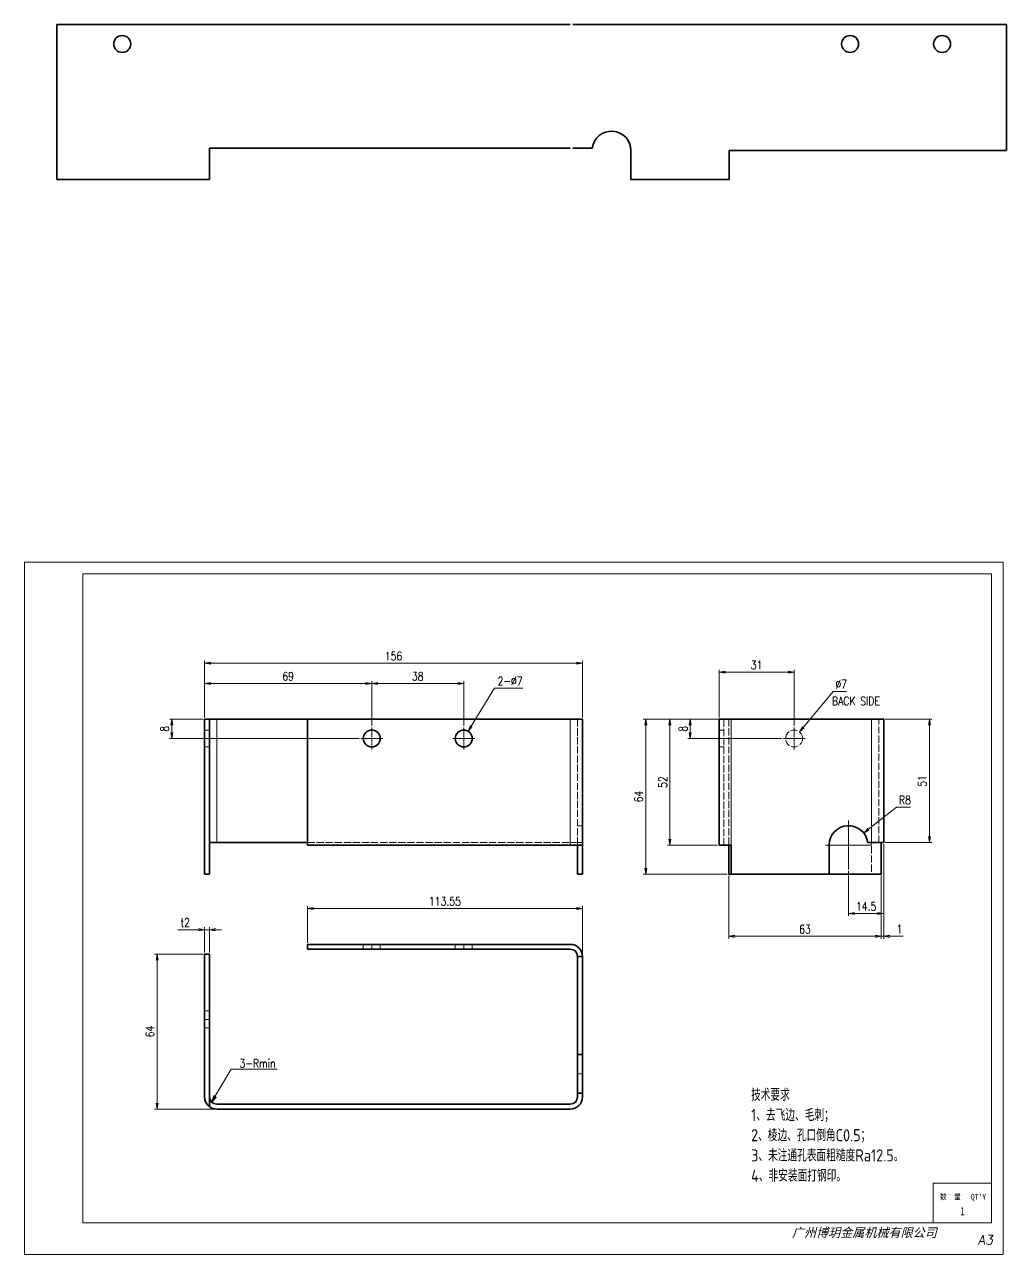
# Model space of a CAD drawing. Header units: millimetres. Extents: x 947 to 8432, y 980 to 2342.
# Drawn here: x 3770 to 4175, y 1550 to 2058 of the extents above; entities that cross this region are included whole.
import ezdxf
from ezdxf.enums import TextEntityAlignment as Align

# ---------------------------------------------------------------- set-up
doc = ezdxf.new("R2010")
doc.units = ezdxf.units.MM
doc.linetypes.add('AM_ISO02W050x2', pattern=[3.75, 3, -0.75])
doc.linetypes.add('AM_ISO08W050x2', pattern=[9, 6, -0.75, 1.5, -0.75])
for name, color, linetype, lineweight in [('CENTER', 2, 'AM_ISO08W050x2', 15), ('中心线', 2, 'AM_ISO08W050x2', 18), ('图框BY', 7, 'Continuous', 0), ('标注线', 3, 'Continuous', 18), ('粗实线', 7, 'Continuous', 35), ('虚线', 1, 'AM_ISO02W050x2', 18)]:
    doc.layers.add(name, color=color, linetype=linetype, lineweight=lineweight)
doc.styles.add('DIM', font='romans.shx', dxfattribs={"width": 0.8, "bigfont": 'bigfont.shx'})
doc.styles.add('STYLE1', font='')
doc.styles.add('国标', font='simfang.ttf', dxfattribs={"width": 0.8})
doc.styles.add('机械长仿宋', font='gbenor.shx', dxfattribs={"height": 1, "bigfont": 'gbcbig.shx'})
doc.styles.add('标题字', font='romand.shx', dxfattribs={"oblique": 10, "bigfont": 'bigfont.shx'})
doc.styles.get('STYLE1').set_extended_font_data('SimSun')
doc.dimstyles.new('XR 1-1', dxfattribs={"dimtxt": 3.5, "dimasz": 2.5, "dimexe": 1, "dimexo": 0.625, "dimgap": 1.2, "dimtad": 1, "dimtoh": 1, "dimdsep": 46, "dimtxsty": 'DIM', "dimblk": 'OPEN', "dimcen": 0, "dimclrd": 8, "dimclre": 8, "dimclrt": 2, "dimazin": 2, "dimtfac": 0.5, "dimtmove": 0, "dimatfit": 3, "dimldrblk": 'OPEN', "dimfxl": 1, "dimtolj": 2, "dimlwd": 18, "dimlwe": 18, "dimarcsym": 0})
doc.dimstyles.new('XR 1-1$0', dxfattribs={"dimtxt": 3.5, "dimasz": 2.5, "dimexe": 1, "dimexo": 0.625, "dimgap": 1.2, "dimtad": 1, "dimzin": 9, "dimdsep": 46, "dimtxsty": 'DIM', "dimblk": 'OPEN', "dimcen": 0, "dimclrd": 8, "dimclre": 8, "dimclrt": 2, "dimazin": 2, "dimtfac": 0.5, "dimtmove": 0, "dimatfit": 3, "dimldrblk": 'OPEN', "dimfxl": 1, "dimtolj": 2, "dimlwd": 18, "dimlwe": 18, "dimarcsym": 0})
doc.dimstyles.new('XR 1-1$3', dxfattribs={"dimtxt": 3.5, "dimasz": 2.5, "dimexe": 1, "dimexo": 0.625, "dimgap": 1.2, "dimtad": 1, "dimtoh": 1, "dimdsep": 46, "dimtxsty": 'DIM', "dimblk": 'OPEN', "dimcen": 0, "dimclrd": 8, "dimclre": 8, "dimclrt": 2, "dimazin": 2, "dimtfac": 0.5, "dimtofl": 0, "dimtmove": 0, "dimatfit": 3, "dimldrblk": 'OPEN', "dimfxl": 1, "dimtolj": 2, "dimlwd": 18, "dimlwe": 18, "dimarcsym": 0})
doc.dimstyles.new('XR 1-1$4', dxfattribs={"dimtxt": 3.5, "dimasz": 2.5, "dimexe": 1, "dimexo": 0.625, "dimgap": 1.2, "dimtad": 1, "dimtoh": 1, "dimdsep": 46, "dimtxsty": 'DIM', "dimblk": 'OPEN', "dimcen": 0, "dimclrd": 8, "dimclre": 8, "dimclrt": 2, "dimazin": 2, "dimtfac": 0.5, "dimtofl": 0, "dimtmove": 0, "dimatfit": 3, "dimldrblk": 'OPEN', "dimfxl": 1, "dimtolj": 2, "dimlwd": 18, "dimlwe": 18, "dimarcsym": 0})

# ---------------------------------------------------------------- blocks, each defined once
blk = doc.blocks.new('_Open')
at = {"color": 0, "linetype": 'ByBlock', "lineweight": -2}
for p, q in [((-1, 0.17), (0, 0)), ((-1, -0.17), (0, 0)), ((0, 0), (-1, 0))]:
    blk.add_line(p, q, dxfattribs=at)
blk = doc.blocks.new('*D200')
at = {"layer": '标注线', "color": 8, "lineweight": 18, "transparency": 16777216}
for p, q in [((3843.72, 1674), (3823.7, 1674)), ((3824.7, 1612.5), (3824.7, 1671.5)), ((3848.72, 1610), (3823.7, 1610))]:
    blk.add_line(p, q, dxfattribs=at)
at = {"layer": '标注线', "color": 8, "lineweight": 18, "transparency": 16777216, "xscale": 2.5, "yscale": 2.5, "zscale": 2.5}
for p, rotation in [((3824.7, 1674), 90), ((3824.7, 1610), 270)]:
    blk.add_blockref('_Open', p, dxfattribs=dict(at, rotation=rotation))
at = {"layer": '标注线', "color": 2, "transparency": 16777216, "insert": (3821.75, 1642), "char_height": 3.5, "attachment_point": 5, "rotation": 90, "style": 'DIM'}
blk.add_mtext('\\A2;64', dxfattribs=at)
blk = doc.blocks.new('*D201')
at = {"layer": '标注线', "color": 8, "lineweight": 18, "transparency": 16777216}
for p, q in [((3841.84, 1684.05), (3833.34, 1684.05)), ((3844.34, 1674.63), (3844.34, 1685.05)), ((3846.34, 1684.05), (3844.34, 1684.05)), ((3846.34, 1674.63), (3846.34, 1685.05)), ((3848.84, 1684.05), (3851.34, 1684.05))]:
    blk.add_line(p, q, dxfattribs=at)
at = {"layer": '标注线', "color": 8, "lineweight": 18, "transparency": 16777216, "xscale": 2.5, "yscale": 2.5, "zscale": 2.5}
blk.add_blockref('_Open', (3844.34, 1684.05), dxfattribs=at)
at = {"layer": '标注线', "color": 8, "lineweight": 18, "transparency": 16777216, "xscale": 2.5, "yscale": 2.5, "zscale": 2.5, "rotation": 180}
blk.add_blockref('_Open', (3846.34, 1684.05), dxfattribs=at)
at = {"layer": '标注线', "color": 2, "transparency": 16777216, "insert": (3836.34, 1687), "char_height": 3.5, "attachment_point": 5, "style": 'DIM'}
blk.add_mtext('\\A2;t{\\Fromans,bigfont|c134;2}', dxfattribs=at)
blk = doc.blocks.new('*D202')
at = {"layer": '标注线', "color": 8, "lineweight": 18, "transparency": 16777216}
for p, q in [((3844.34, 1771.61), (3844.34, 1786.7)), ((3846.84, 1785.7), (3910.84, 1785.7)), ((3913.34, 1768.16), (3913.34, 1786.7))]:
    blk.add_line(p, q, dxfattribs=at)
at = {"layer": '标注线', "color": 8, "lineweight": 18, "transparency": 16777216, "xscale": 2.5, "yscale": 2.5, "zscale": 2.5, "rotation": 180}
blk.add_blockref('_Open', (3844.34, 1785.7), dxfattribs=at)
at = {"layer": '标注线', "color": 8, "lineweight": 18, "transparency": 16777216, "xscale": 2.5, "yscale": 2.5, "zscale": 2.5}
blk.add_blockref('_Open', (3913.34, 1785.7), dxfattribs=at)
at = {"layer": '标注线', "color": 2, "transparency": 16777216, "insert": (3878.84, 1788.65), "char_height": 3.5, "attachment_point": 5, "style": 'DIM'}
blk.add_mtext('\\A2;69', dxfattribs=at)
blk = doc.blocks.new('*D203')
at = {"layer": '标注线', "color": 8, "lineweight": 18, "transparency": 16777216}
for p, q in [((3913.34, 1768.16), (3913.34, 1786.7)), ((3915.84, 1785.7), (3948.84, 1785.7)), ((3951.34, 1768.16), (3951.34, 1786.7))]:
    blk.add_line(p, q, dxfattribs=at)
at = {"layer": '标注线', "color": 8, "lineweight": 18, "transparency": 16777216, "xscale": 2.5, "yscale": 2.5, "zscale": 2.5, "rotation": 180}
blk.add_blockref('_Open', (3913.34, 1785.7), dxfattribs=at)
at = {"layer": '标注线', "color": 8, "lineweight": 18, "transparency": 16777216, "xscale": 2.5, "yscale": 2.5, "zscale": 2.5}
blk.add_blockref('_Open', (3951.34, 1785.7), dxfattribs=at)
at = {"layer": '标注线', "color": 2, "transparency": 16777216, "insert": (3932.34, 1788.65), "char_height": 3.5, "attachment_point": 5, "style": 'DIM'}
blk.add_mtext('\\A2;38', dxfattribs=at)
blk = doc.blocks.new('*D204')
at = {"layer": '标注线', "color": 8, "lineweight": 18, "transparency": 16777216}
for p, q in [((3844.34, 1777.65), (3844.34, 1795.05)), ((3997.84, 1794.05), (3846.84, 1794.05)), ((4000.34, 1771.61), (4000.34, 1795.05))]:
    blk.add_line(p, q, dxfattribs=at)
at = {"layer": '标注线', "color": 8, "lineweight": 18, "transparency": 16777216, "xscale": 2.5, "yscale": 2.5, "zscale": 2.5, "rotation": 180}
blk.add_blockref('_Open', (3844.34, 1794.05), dxfattribs=at)
at = {"layer": '标注线', "color": 8, "lineweight": 18, "transparency": 16777216, "xscale": 2.5, "yscale": 2.5, "zscale": 2.5}
blk.add_blockref('_Open', (4000.34, 1794.05), dxfattribs=at)
at = {"layer": '标注线', "color": 2, "transparency": 16777216, "insert": (3922.34, 1797), "char_height": 3.5, "attachment_point": 5, "style": 'DIM'}
blk.add_mtext('\\A2;156', dxfattribs=at)
blk = doc.blocks.new('*D205')
at = {"layer": '标注线', "color": 8, "lineweight": 18, "transparency": 16777216}
for p, q in [((3843.72, 1770.98), (3829.78, 1770.98)), ((3830.78, 1765.48), (3830.78, 1768.48)), ((3908.17, 1762.98), (3829.78, 1762.98))]:
    blk.add_line(p, q, dxfattribs=at)
at = {"layer": '标注线', "color": 8, "lineweight": 18, "transparency": 16777216, "xscale": 2.5, "yscale": 2.5, "zscale": 2.5}
for p, rotation in [((3830.78, 1770.98), 90), ((3830.78, 1762.98), 270)]:
    blk.add_blockref('_Open', p, dxfattribs=dict(at, rotation=rotation))
at = {"layer": '标注线', "color": 2, "transparency": 16777216, "insert": (3827.83, 1766.98), "char_height": 3.5, "attachment_point": 5, "rotation": 90, "style": 'DIM'}
blk.add_mtext('\\A2;8', dxfattribs=at)
blk = doc.blocks.new('*D206')
at = {"layer": '标注线', "color": 8, "lineweight": 18, "transparency": 16777216}
for p, q in [((3964.01, 1783.75), (3954.47, 1768.1)), ((3975.75, 1783.75), (3964.01, 1783.75))]:
    blk.add_line(p, q, dxfattribs=at)
at = {"layer": '标注线', "color": 8, "lineweight": 18, "transparency": 16777216, "xscale": 2.5, "yscale": 2.5, "zscale": 2.5, "rotation": 238.6171866378616}
blk.add_blockref('_Open', (3953.16, 1765.97), dxfattribs=at)
at = {"layer": '标注线', "color": 2, "transparency": 16777216, "insert": (3970.48, 1786.7), "char_height": 3.5, "attachment_point": 5, "style": 'DIM'}
blk.add_mtext('\\A2;2-%%c7', dxfattribs=at)
blk = doc.blocks.new('*D207')
at = {"layer": '标注线', "color": 8, "lineweight": 18, "transparency": 16777216}
for p, q in [((4056.76, 1771.61), (4056.76, 1791.35)), ((4059.26, 1790.35), (4085.26, 1790.35)), ((4087.76, 1768.16), (4087.76, 1791.35))]:
    blk.add_line(p, q, dxfattribs=at)
at = {"layer": '标注线', "color": 8, "lineweight": 18, "transparency": 16777216, "xscale": 2.5, "yscale": 2.5, "zscale": 2.5, "rotation": 180}
blk.add_blockref('_Open', (4056.76, 1790.35), dxfattribs=at)
at = {"layer": '标注线', "color": 8, "lineweight": 18, "transparency": 16777216, "xscale": 2.5, "yscale": 2.5, "zscale": 2.5}
blk.add_blockref('_Open', (4087.76, 1790.35), dxfattribs=at)
at = {"layer": '标注线', "color": 2, "transparency": 16777216, "insert": (4072.26, 1793.3), "char_height": 3.5, "attachment_point": 5, "style": 'DIM'}
blk.add_mtext('\\A2;31', dxfattribs=at)
blk = doc.blocks.new('*D208')
at = {"layer": '标注线', "color": 8, "lineweight": 18, "transparency": 16777216}
for p, q in [((4056.87, 1770.98), (4043.88, 1770.98)), ((4044.88, 1765.48), (4044.88, 1768.48)), ((4082.58, 1762.98), (4043.88, 1762.98))]:
    blk.add_line(p, q, dxfattribs=at)
at = {"layer": '标注线', "color": 8, "lineweight": 18, "transparency": 16777216, "xscale": 2.5, "yscale": 2.5, "zscale": 2.5}
for p, rotation in [((4044.88, 1770.98), 90), ((4044.88, 1762.98), 270)]:
    blk.add_blockref('_Open', p, dxfattribs=dict(at, rotation=rotation))
at = {"layer": '标注线', "color": 2, "transparency": 16777216, "insert": (4041.93, 1766.98), "char_height": 3.5, "attachment_point": 5, "rotation": 90, "style": 'DIM'}
blk.add_mtext('\\A2;8', dxfattribs=at)
blk = doc.blocks.new('*D209')
at = {"layer": '标注线', "color": 8, "lineweight": 18, "transparency": 16777216}
for p, q in [((4103.84, 1782.43), (4091.58, 1767.61)), ((4109.44, 1782.43), (4103.84, 1782.43))]:
    blk.add_line(p, q, dxfattribs=at)
at = {"layer": '标注线', "color": 8, "lineweight": 18, "transparency": 16777216, "xscale": 2.5, "yscale": 2.5, "zscale": 2.5, "rotation": 230.4180612668167}
blk.add_blockref('_Open', (4089.99, 1765.68), dxfattribs=at)
at = {"layer": '标注线', "color": 2, "transparency": 16777216, "insert": (4107.24, 1785.38), "char_height": 3.5, "attachment_point": 5, "style": 'DIM'}
blk.add_mtext('\\A2;∅7', dxfattribs=at)
blk = doc.blocks.new('BB')
at = {"layer": '标注线', "style": 'DIM', "width": 0.8}
blk.add_text('BACK SIDE', height=3.5, dxfattribs=at).set_placement((-0.43, -5.73))
blk = doc.blocks.new('CENTER_CROSS')
at = {"layer": 'CENTER'}
for p, q in [((0, 1), (0, -1)), ((-1, 0), (1, 0))]:
    blk.add_line(p, q, dxfattribs=at)
blk = doc.blocks.new('*D210')
at = {"layer": '标注线', "color": 8, "lineweight": 18, "transparency": 16777216}
for p, q in [((4125.38, 1770.98), (4144.63, 1770.98)), ((4143.63, 1768.48), (4143.63, 1722.48)), ((4125.38, 1719.98), (4144.63, 1719.98))]:
    blk.add_line(p, q, dxfattribs=at)
at = {"layer": '标注线', "color": 8, "lineweight": 18, "transparency": 16777216, "xscale": 2.5, "yscale": 2.5, "zscale": 2.5}
for p, rotation in [((4143.63, 1770.98), 90), ((4143.63, 1719.98), 270)]:
    blk.add_blockref('_Open', p, dxfattribs=dict(at, rotation=rotation))
at = {"layer": '标注线', "color": 2, "transparency": 16777216, "insert": (4140.68, 1745.48), "char_height": 3.5, "attachment_point": 5, "rotation": 90, "style": 'DIM'}
blk.add_mtext('\\A2;51', dxfattribs=at)
blk = doc.blocks.new('*D211')
at = {"layer": '标注线', "color": 8, "lineweight": 18, "transparency": 16777216}
for p, q in [((4124.76, 1719.36), (4124.76, 1689.72)), ((4110.26, 1708.27), (4110.26, 1689.72)), ((4112.76, 1690.72), (4122.26, 1690.72))]:
    blk.add_line(p, q, dxfattribs=at)
at = {"layer": '标注线', "color": 8, "lineweight": 18, "transparency": 16777216, "xscale": 2.5, "yscale": 2.5, "zscale": 2.5, "rotation": 180}
blk.add_blockref('_Open', (4110.26, 1690.72), dxfattribs=at)
at = {"layer": '标注线', "color": 8, "lineweight": 18, "transparency": 16777216, "xscale": 2.5, "yscale": 2.5, "zscale": 2.5}
blk.add_blockref('_Open', (4124.76, 1690.72), dxfattribs=at)
at = {"layer": '标注线', "color": 2, "transparency": 16777216, "insert": (4117.51, 1693.67), "char_height": 3.5, "attachment_point": 5, "style": 'DIM'}
blk.add_mtext('\\A2;14.5', dxfattribs=at)
blk = doc.blocks.new('*D212')
at = {"layer": '标注线', "color": 8, "lineweight": 18, "transparency": 16777216}
for p, q in [((4130.07, 1734.64), (4118.5, 1725.49)), ((4135.8, 1734.64), (4130.07, 1734.64))]:
    blk.add_line(p, q, dxfattribs=at)
at = {"layer": '标注线', "color": 8, "lineweight": 18, "transparency": 16777216, "xscale": 2.5, "yscale": 2.5, "zscale": 2.5, "rotation": 218.3153036124655}
blk.add_blockref('_Open', (4116.54, 1723.94), dxfattribs=at)
at = {"layer": '标注线', "color": 2, "transparency": 16777216, "insert": (4133.54, 1737.59), "char_height": 3.5, "attachment_point": 5, "style": 'DIM'}
blk.add_mtext('\\A2;R8', dxfattribs=at)
blk = doc.blocks.new('*D213')
at = {"layer": '标注线', "color": 8, "lineweight": 18, "transparency": 16777216}
for p, q in [((4060.76, 1706.36), (4060.76, 1680.31)), ((4123.76, 1706.36), (4123.76, 1680.31)), ((4121.26, 1681.31), (4063.26, 1681.31))]:
    blk.add_line(p, q, dxfattribs=at)
at = {"layer": '标注线', "color": 8, "lineweight": 18, "transparency": 16777216, "xscale": 2.5, "yscale": 2.5, "zscale": 2.5, "rotation": 180}
blk.add_blockref('_Open', (4060.76, 1681.31), dxfattribs=at)
at = {"layer": '标注线', "color": 8, "lineweight": 18, "transparency": 16777216, "xscale": 2.5, "yscale": 2.5, "zscale": 2.5}
blk.add_blockref('_Open', (4123.76, 1681.31), dxfattribs=at)
at = {"layer": '标注线', "color": 2, "transparency": 16777216, "insert": (4092.26, 1684.26), "char_height": 3.5, "attachment_point": 5, "style": 'DIM'}
blk.add_mtext('\\A2;63', dxfattribs=at)
blk = doc.blocks.new('*D214')
at = {"layer": '标注线', "color": 8, "lineweight": 18, "transparency": 16777216}
for p, q in [((4123.76, 1697.34), (4123.76, 1680.31)), ((4124.76, 1697.34), (4124.76, 1680.31)), ((4121.26, 1681.31), (4118.76, 1681.31)), ((4123.76, 1681.31), (4124.76, 1681.31)), ((4127.26, 1681.31), (4132.82, 1681.31))]:
    blk.add_line(p, q, dxfattribs=at)
at = {"layer": '标注线', "color": 8, "lineweight": 18, "transparency": 16777216, "xscale": 2.5, "yscale": 2.5, "zscale": 2.5}
blk.add_blockref('_Open', (4123.76, 1681.31), dxfattribs=at)
at = {"layer": '标注线', "color": 8, "lineweight": 18, "transparency": 16777216, "xscale": 2.5, "yscale": 2.5, "zscale": 2.5, "rotation": 180}
blk.add_blockref('_Open', (4124.76, 1681.31), dxfattribs=at)
at = {"layer": '标注线', "color": 2, "transparency": 16777216, "insert": (4131.29, 1684.26), "char_height": 3.5, "attachment_point": 5, "style": 'DIM'}
blk.add_mtext('\\A2;1', dxfattribs=at)
blk = doc.blocks.new('*D215')
at = {"layer": '标注线', "color": 8, "lineweight": 18, "transparency": 16777216}
for p, q in [((4049.75, 1770.98), (4035.49, 1770.98)), ((4036.49, 1768.48), (4036.49, 1721.48)), ((4056.13, 1718.98), (4035.49, 1718.98))]:
    blk.add_line(p, q, dxfattribs=at)
at = {"layer": '标注线', "color": 8, "lineweight": 18, "transparency": 16777216, "xscale": 2.5, "yscale": 2.5, "zscale": 2.5}
for p, rotation in [((4036.49, 1770.98), 90), ((4036.49, 1718.98), 270)]:
    blk.add_blockref('_Open', p, dxfattribs=dict(at, rotation=rotation))
at = {"layer": '标注线', "color": 2, "transparency": 16777216, "insert": (4033.54, 1744.98), "char_height": 3.5, "attachment_point": 5, "rotation": 90, "style": 'DIM'}
blk.add_mtext('\\A2;52', dxfattribs=at)
blk = doc.blocks.new('*D216')
at = {"layer": '标注线', "color": 8, "lineweight": 18, "transparency": 16777216}
for p, q in [((4049.75, 1770.98), (4025.49, 1770.98)), ((4026.49, 1709.48), (4026.49, 1768.48)), ((4060.13, 1706.98), (4025.49, 1706.98))]:
    blk.add_line(p, q, dxfattribs=at)
at = {"layer": '标注线', "color": 8, "lineweight": 18, "transparency": 16777216, "xscale": 2.5, "yscale": 2.5, "zscale": 2.5}
for p, rotation in [((4026.49, 1770.98), 90), ((4026.49, 1706.98), 270)]:
    blk.add_blockref('_Open', p, dxfattribs=dict(at, rotation=rotation))
at = {"layer": '标注线', "color": 2, "transparency": 16777216, "insert": (4023.54, 1738.98), "char_height": 3.5, "attachment_point": 5, "rotation": 90, "style": 'DIM'}
blk.add_mtext('\\A2;64', dxfattribs=at)
blk = doc.blocks.new('*D217')
at = {"layer": '标注线', "color": 8, "lineweight": 18, "transparency": 16777216}
for p, q in [((3886.79, 1678.63), (3886.79, 1693.81)), ((3889.29, 1692.81), (3997.84, 1692.81)), ((4000.34, 1670.58), (4000.34, 1693.81))]:
    blk.add_line(p, q, dxfattribs=at)
at = {"layer": '标注线', "color": 8, "lineweight": 18, "transparency": 16777216, "xscale": 2.5, "yscale": 2.5, "zscale": 2.5, "rotation": 180}
blk.add_blockref('_Open', (3886.79, 1692.81), dxfattribs=at)
at = {"layer": '标注线', "color": 8, "lineweight": 18, "transparency": 16777216, "xscale": 2.5, "yscale": 2.5, "zscale": 2.5}
blk.add_blockref('_Open', (4000.34, 1692.81), dxfattribs=at)
at = {"layer": '标注线', "color": 2, "transparency": 16777216, "insert": (3943.57, 1695.76), "char_height": 3.5, "attachment_point": 5, "style": 'DIM'}
blk.add_mtext('\\A2;113.55', dxfattribs=at)

msp = doc.modelspace()

# ---------------------------------------------------------------- linework, layer by layer
at = {"color": 7, "lineweight": 13}
for p, q in [((3849.341, 1719.981), (3849.341, 1770.981)), ((3995.341, 1770.981), (3995.341, 1718.981)), ((4061.758, 1770.981), (4061.758, 1718.981)), ((4119.758, 1770.981), (4119.758, 1719.981))]:
    msp.add_line(p, q, dxfattribs=at)
at = {"layer": '中心线', "ltscale": 0.2275}
for p, q in [((3913.341, 1767.531), (3913.341, 1758.431)), ((3951.341, 1767.531), (3951.341, 1758.431)), ((4087.758, 1767.531), (4087.758, 1758.431)), ((3917.891, 1762.981), (3908.791, 1762.981)), ((3955.891, 1762.981), (3946.791, 1762.981)), ((4092.308, 1762.981), (4083.208, 1762.981))]:
    msp.add_line(p, q, dxfattribs=at)
at = {"layer": '中心线', "ltscale": 0.06}
for p, q in [((3844.141, 1762.981), (3846.541, 1762.981)), ((3998.141, 1718.981), (4000.541, 1718.981)), ((3913.341, 1675.8), (3913.341, 1678.2)), ((3951.341, 1675.8), (3951.341, 1678.2)), ((3844.141, 1647), (3846.541, 1647)), ((3998.141, 1624.5), (4000.541, 1624.5))]:
    msp.add_line(p, q, dxfattribs=at)
at = {"layer": '中心线', "ltscale": 0.060015}
msp.add_line((4058.958, 1762.981), (4056.558, 1762.981), dxfattribs=at)
at = {"layer": '图框BY'}
msp.add_lwpolyline([(4174.051, 1835.722), (3770, 1835.722), (3770, 1550), (4174.051, 1550)], close=True, dxfattribs=at)
for points in [[(3794.051, 1830.911), (3794.051, 1562.987), (4169.241, 1562.987), (4169.241, 1830.911), (3794.051, 1830.911)], [(4145.19, 1562.987), (4145.19, 1579.342), (4169.241, 1579.342)]]:
    msp.add_lwpolyline(points, dxfattribs=at)
at = {"layer": '粗实线'}
for p, q in [((3783.341, 2057.682), (3783.341, 2005.682)), ((3828.341, 2057.682), (3783.341, 2057.682)), ((3849.341, 2057.682), (3828.341, 2057.682)), ((3849.341, 2057.682), (3886.79, 2057.682)), ((3995.341, 2057.682), (3886.79, 2057.682)), ((3996.341, 2057.682), (3999.877, 2057.682)), ((3999.341, 2057.682), (3997.877, 2057.682)), ((4002.877, 2057.682), (3999.341, 2057.682)), ((4001.341, 2057.682), (3999.877, 2057.682)), ((4002.877, 2057.682), (4016.877, 2057.682)), ((4016.877, 2057.682), (4060.877, 2057.682)), ((4060.877, 2057.682), (4064.412, 2057.682)), ((4061.877, 2057.682), (4063.341, 2057.682)), ((4066.877, 2057.682), (4063.341, 2057.682)), ((4065.877, 2057.682), (4064.412, 2057.682)), ((4066.877, 2057.682), (4175.428, 2057.682)), ((4175.428, 2057.682), (4175.428, 2005.682)), ((3783.341, 2005.682), (3783.341, 1993.682)), ((3846.341, 2006.682), (3886.79, 2006.682)), ((3846.341, 1993.682), (3846.341, 2006.682)), ((3886.79, 2006.682), (3995.341, 2006.682)), ((3998.463, 2006.682), (3996.341, 2006.682)), ((3997.877, 2006.682), (3999.341, 2006.682)), ((3999.341, 2006.682), (3998.463, 2006.682)), ((3999.341, 2006.682), (4001.341, 2006.682)), ((3999.341, 2006.682), (4002.877, 2006.682)), ((4004.44, 2006.682), (4002.877, 2006.682)), ((4020.377, 1993.682), (4020.377, 2005.682)), ((4060.877, 2005.682), (4060.877, 1993.682)), ((4064.412, 2005.682), (4060.877, 2005.682)), ((4064.077, 2005.682), (4061.677, 2005.682)), ((4063.877, 2005.682), (4061.877, 2005.682)), ((4063.341, 2005.682), (4061.877, 2005.682)), ((4066.877, 2005.682), (4063.341, 2005.682)), ((4065.877, 2005.682), (4064.412, 2005.682)), ((4175.428, 2005.682), (4066.877, 2005.682)), ((3783.341, 1993.682), (3784.341, 1993.682)), ((3824.841, 1993.682), (3784.341, 1993.682)), ((3824.841, 1993.682), (3846.341, 1993.682)), ((3845.341, 1993.682), (3843.341, 1993.682)), ((4020.377, 1993.682), (4060.877, 1993.682)), ((3844.341, 1706.981), (3844.341, 1770.981)), ((3846.341, 1770.981), (3846.341, 1706.981)), ((3849.341, 1770.981), (3886.79, 1770.981)), ((3886.79, 1770.981), (3886.79, 1718.981)), ((3995.341, 1770.981), (3886.79, 1770.981)), ((4000.341, 1770.981), (4000.341, 1718.981)), ((4056.758, 1770.981), (4056.758, 1718.981)), ((4105.758, 1770.981), (4061.758, 1770.981)), ((4124.758, 1770.981), (4124.758, 1719.981)), ((3849.341, 1719.981), (3886.79, 1719.981)), ((3886.79, 1718.981), (3995.341, 1718.981)), ((4102.258, 1706.981), (4061.758, 1706.981)), ((4102.258, 1706.981), (4123.758, 1706.981)), ((3886.79, 1678), (3995.341, 1678)), ((3886.79, 1676), (3995.341, 1676)), ((3844.341, 1615), (3844.341, 1674)), ((3846.341, 1674), (3846.341, 1611)), ((3998.341, 1673), (3998.341, 1632.5)), ((4000.341, 1632.5), (4000.341, 1673)), ((3849.341, 1612), (3995.341, 1612)), ((3849.341, 1610), (3995.341, 1610))]:
    msp.add_line(p, q, dxfattribs=at)
at = {"layer": '粗实线', "ltscale": 0.05}
for p, q in [((3846.341, 1770.981), (3844.341, 1770.981)), ((3846.341, 1706.981), (3844.341, 1706.981)), ((3998.341, 1706.981), (4000.341, 1706.981)), ((3886.79, 1676), (3886.79, 1678)), ((3846.341, 1674), (3844.341, 1674)), ((3998.341, 1673), (4000.341, 1673)), ((4000.341, 1632.5), (3998.341, 1632.5)), ((3998.341, 1616.563), (4000.341, 1616.563))]:
    msp.add_line(p, q, dxfattribs=at)
at = {"layer": '粗实线', "ltscale": 0.021967}
for p, q in [((3847.22, 1770.981), (3846.341, 1770.981)), ((3847.22, 1719.981), (3846.341, 1719.981))]:
    msp.add_line(p, q, dxfattribs=at)
at = {"layer": '粗实线', "ltscale": 0.053033}
for p, q in [((3849.341, 1770.981), (3847.22, 1770.981)), ((3849.341, 1719.981), (3847.22, 1719.981))]:
    msp.add_line(p, q, dxfattribs=at)
at = {"layer": '粗实线', "ltscale": 0.088388}
for p, q in [((3995.341, 1770.981), (3998.877, 1770.981)), ((4119.758, 1770.981), (4123.294, 1770.981)), ((3995.341, 1718.981), (3998.877, 1718.981)), ((4058.223, 1718.981), (4061.758, 1718.981)), ((4123.294, 1719.981), (4119.758, 1719.981))]:
    msp.add_line(p, q, dxfattribs=at)
at = {"layer": '粗实线', "ltscale": 0.036614}
msp.add_line((4000.341, 1770.981), (3998.877, 1770.981), dxfattribs=at)
at = {"layer": '粗实线', "ltscale": 0.036612}
for p, q in [((4056.758, 1770.981), (4058.223, 1770.981)), ((4123.294, 1770.981), (4124.758, 1770.981)), ((3998.877, 1718.981), (4000.341, 1718.981)), ((4056.758, 1718.981), (4058.223, 1718.981)), ((4124.758, 1719.981), (4123.294, 1719.981))]:
    msp.add_line(p, q, dxfattribs=at)
at = {"layer": '粗实线', "ltscale": 0.088386}
msp.add_line((4061.758, 1770.981), (4058.223, 1770.981), dxfattribs=at)
at = {"layer": '粗实线', "ltscale": 0.35}
msp.add_line((4119.758, 1770.981), (4105.758, 1770.981), dxfattribs=at)
at = {"layer": '粗实线', "ltscale": 0.299999}
for p, q in [((3998.341, 1718.981), (3998.341, 1706.981)), ((4000.341, 1718.981), (4000.341, 1706.981)), ((4061.758, 1718.981), (4061.758, 1706.981))]:
    msp.add_line(p, q, dxfattribs=at)
at = {"layer": '粗实线', "ltscale": 0.299997}
msp.add_line((4060.758, 1718.981), (4060.758, 1706.981), dxfattribs=at)
at = {"layer": '粗实线', "ltscale": 0.3}
msp.add_line((4102.258, 1706.981), (4102.258, 1718.981), dxfattribs=at)
at = {"layer": '粗实线', "ltscale": 0.039069}
for p, q in [((4118.196, 1719.981), (4119.758, 1719.981)), ((3998.341, 1616.563), (3998.341, 1615)), ((4000.341, 1616.563), (4000.341, 1615))]:
    msp.add_line(p, q, dxfattribs=at)
at = {"layer": '粗实线', "ltscale": 0.325001}
msp.add_line((4123.758, 1706.981), (4123.758, 1719.981), dxfattribs=at)
at = {"layer": '粗实线', "ltscale": 0.025003}
msp.add_line((4060.758, 1706.981), (4061.758, 1706.981), dxfattribs=at)
at = {"layer": '粗实线', "ltscale": 0.398431}
for p, q in [((3998.341, 1616.563), (3998.341, 1632.5)), ((4000.341, 1616.563), (4000.341, 1632.5))]:
    msp.add_line(p, q, dxfattribs=at)
at = {"layer": '粗实线'}
for centre in [(3810.341, 2049.682), (4110.877, 2049.682), (4148.877, 2049.682), (3913.341, 1762.981), (3951.341, 1762.981)]:
    msp.add_circle(centre, 3.5, dxfattribs=at)
for centre, radius, start, end in [((4012.377, 2005.682), 8, 360, 172.81924), ((4110.258, 1718.981), 8, 7.18076, 180), ((3995.341, 1673), 5, 360, 90), ((3995.341, 1673), 3, 360, 90), ((3849.341, 1615), 5, 180, 233.1301), ((3849.341, 1615), 3, 180, 270), ((3995.341, 1615), 3, 270, 360), ((3995.341, 1615), 5, 270, 360), ((3849.341, 1615), 5, 233.1301, 270)]:
    msp.add_arc(centre, radius, start, end, dxfattribs=at)
at = {"layer": '虚线'}
for p, q in [((3849.341, 1770.981), (3849.341, 1719.981)), ((3995.341, 1719.981), (3995.341, 1770.981)), ((3995.341, 1770.981), (3995.341, 1719.981)), ((3995.341, 1718.981), (3995.341, 1770.981)), ((3998.341, 1770.981), (3998.341, 1718.981)), ((4058.758, 1718.981), (4058.758, 1770.981)), ((4060.758, 1770.981), (4060.758, 1718.981)), ((4061.758, 1770.981), (4061.758, 1718.981)), ((4119.758, 1770.981), (4119.758, 1719.981)), ((4119.758, 1719.981), (4119.758, 1770.981)), ((4119.758, 1770.981), (4119.758, 1706.981)), ((4122.758, 1719.981), (4122.758, 1770.981)), ((3886.79, 1719.981), (3995.341, 1719.981))]:
    msp.add_line(p, q, dxfattribs=at)
at = {"layer": '虚线', "ltscale": 0.05}
for p, q in [((3844.341, 1766.481), (3846.341, 1766.481)), ((4058.758, 1766.481), (4056.758, 1766.481)), ((4058.758, 1766.481), (4056.758, 1766.481)), ((3844.341, 1759.481), (3846.341, 1759.481)), ((4058.758, 1759.481), (4056.758, 1759.481)), ((4058.758, 1759.481), (4056.758, 1759.481)), ((3998.341, 1726.981), (4000.341, 1726.981)), ((3998.341, 1719.981), (4000.341, 1719.981)), ((3998.341, 1718.981), (4000.341, 1718.981)), ((3909.841, 1676), (3909.841, 1678)), ((3916.841, 1676), (3916.841, 1678)), ((3947.841, 1676), (3947.841, 1678)), ((3954.841, 1676), (3954.841, 1678)), ((3844.341, 1650.5), (3846.341, 1650.5)), ((3844.341, 1643.5), (3846.341, 1643.5))]:
    msp.add_line(p, q, dxfattribs=at)
at = {"layer": '虚线', "ltscale": 0.053033}
msp.add_line((3997.463, 1719.981), (3995.341, 1719.981), dxfattribs=at)
at = {"layer": '虚线', "ltscale": 0.021967}
msp.add_line((3998.341, 1719.981), (3997.463, 1719.981), dxfattribs=at)
at = {"layer": '虚线'}
msp.add_circle((4087.758, 1762.981), 3.5, dxfattribs=at)

# ---------------------------------------------------------------- block references
at = {"layer": '标注线'}
msp.add_blockref('BB', (4103.841, 1782.434), dxfattribs=at)
at = {"layer": '标注线', "xscale": 9.50001163961133, "yscale": 10.08845544866199, "zscale": 9.50001163961133}
msp.add_blockref('CENTER_CROSS', (4110.258, 1718.981), dxfattribs=at)

# ---------------------------------------------------------------- texts
at = {"layer": '图框BY', "style": '国标', "width": 0.8}
for s, p in [('数  量', (4148.01, 1572.577)), ("QT'Y ", (4160.76, 1572.577))]:
    msp.add_text(s, height=2.4051, dxfattribs=at).set_placement(p)
msp.add_text('1', height=3.367, dxfattribs=at).set_placement((4157.318, 1566.163), align=Align.CENTER)
at = {"layer": '图框BY', "lineweight": -3, "style": 'STYLE1', "oblique": 15}
msp.add_text('广州博玥金属机械有限公司', height=3.6557, dxfattribs=at).set_placement((4086.861, 1557.147))
at = {"layer": '图框BY', "style": '标题字', "oblique": 10}
msp.add_text('A3', height=3.8481, dxfattribs=at).set_placement((4166.755, 1556.025), align=Align.MIDDLE)
at = {"layer": '标注线', "color": 2, "insert": (3858.763, 1627.116), "char_height": 3.5, "attachment_point": 7, "style": 'DIM'}
msp.add_mtext('\\A2;3-Rmin', dxfattribs=at)
at = {"layer": '标注线', "color": 2, "insert": (4070, 1580), "char_height": 5, "width": 114.82461, "attachment_point": 7, "style": '机械长仿宋'}
msp.add_mtext('\\A2;技术要求\\P1、去飞边、毛刺；\\P2、棱边、孔口倒角C0.5；\\P3、未注通孔表面粗糙度Ra12.5。\\P4、非安装面打钢印。', dxfattribs=at)

# ---------------------------------------------------------------- dimensions: what is measured, and where the dimension line sits
at = {"layer": '标注线'}
for base, p1, p2, override, picture, middle in [((3844.341, 1794.053), (4000.341, 1770.981), (3844.341, 1777.027), {"dimarcsym": 1}, '*D204', (3922.341, 1797.003)), ((4087.758, 1790.347), (4056.758, 1770.981), (4087.758, 1767.531), {"dimarcsym": 1}, '*D207', (4072.258, 1793.297)), ((3913.341, 1785.702), (3844.341, 1770.981), (3913.341, 1767.531), {"dimarcsym": 1}, '*D202', (3878.841, 1788.652)), ((3951.341, 1785.702), (3913.341, 1767.531), (3951.341, 1767.531), {"dimtmove": 1, "dimarcsym": 1}, '*D203', (3932.341, 1788.652)), ((4124.758, 1690.719), (4110.258, 1708.893), (4124.758, 1719.981), {"dimarcsym": 1}, '*D211', (4117.508, 1693.669)), ((4060.758, 1681.308), (4123.758, 1706.981), (4060.758, 1706.981), {"dimarcsym": 1}, '*D213', (4092.258, 1684.258)), ((4124.758, 1681.308), (4123.758, 1697.963), (4124.758, 1697.963), {"dimarcsym": 1}, '*D214', (4131.292, 1684.258))]:
    dim = msp.add_linear_dim(base=base, p1=p1, p2=p2, dimstyle='XR 1-1$0', override=override, dxfattribs=at)
    dim.commit()
    dim.dimension.update_dxf_attribs({"geometry": picture, "text_midpoint": middle})
for p1, p2, override, picture, middle in [((3949.519, 1759.993), (3953.164, 1765.969), {"dimpost": '2-%%c<>', "dimarcsym": 1}, '*D206', (3970.478, 1783.753)), ((4085.528, 1760.284), (4089.988, 1765.679), {"dimarcsym": 1}, '*D209', (4107.241, 1782.434))]:
    dim = msp.add_diameter_dim_2p(p1=p1, p2=p2, dimstyle='XR 1-1$3', override=override, dxfattribs=at)
    dim.commit()
    dim.dimension.update_dxf_attribs({"geometry": picture, "text_midpoint": middle, "dimtype": 163})
for base, p1, p2, picture, middle in [((3830.775, 1770.981), (3908.791, 1762.981), (3844.341, 1770.981), '*D205', (3827.825, 1766.981)), ((4026.493, 1770.981), (4060.758, 1706.981), (4050.374, 1770.981), '*D216', (4023.543, 1738.981)), ((4036.489, 1718.981), (4050.374, 1770.981), (4056.758, 1718.981), '*D215', (4033.539, 1744.981)), ((4044.883, 1770.981), (4083.208, 1762.981), (4057.491, 1770.981), '*D208', (4041.933, 1766.981)), ((4143.629, 1719.981), (4124.758, 1770.981), (4124.758, 1719.981), '*D210', (4140.679, 1745.481)), ((3824.7, 1674), (3849.341, 1610), (3844.341, 1674), '*D200', (3821.75, 1642))]:
    dim = msp.add_linear_dim(base=base, p1=p1, p2=p2, angle=90, dimstyle='XR 1-1$0', override={"dimarcsym": 1}, dxfattribs=at)
    dim.commit()
    dim.dimension.update_dxf_attribs({"geometry": picture, "text_midpoint": middle})
dim = msp.add_radius_dim(center=(4110.258, 1718.981), mpoint=(4116.535, 1723.941), dimstyle='XR 1-1$4', override={"dimarcsym": 1}, dxfattribs=at)
dim.commit()
dim.dimension.update_dxf_attribs({"geometry": '*D212', "text_midpoint": (4133.538, 1734.637), "dimtype": 164})
dim = msp.add_linear_dim(base=(4000.341, 1692.814), p1=(3886.79, 1678), p2=(4000.341, 1669.957), dimstyle='XR 1-1$0', dxfattribs=at)
dim.commit()
dim.dimension.update_dxf_attribs({"geometry": '*D217', "text_midpoint": (3943.565, 1695.764)})
dim = msp.add_linear_dim(base=(3844.341, 1684.049), p1=(3846.341, 1674), p2=(3844.341, 1674), text='t{\\Fromans,bigfont|c134;<>}', dimstyle='XR 1-1$0', override={"dimarcsym": 1}, dxfattribs=at)
dim.commit()
dim.dimension.update_dxf_attribs({"geometry": '*D201', "text_midpoint": (3836.341, 1686.999)})

# ---------------------------------------------------------------- leaders
at = {"layer": '标注线', "annotation_type": 0, "has_hookline": 1, "hookline_direction": 0, "text_width": 15.6}
msp.add_leader([(3847.22, 1612.879), (3855.263, 1626.416), (3858.063, 1626.416)], dimstyle='XR 1-1', override={"dimasz": 2.8, "dimexe": 0.69965, "dimgap": 0.69965, "dimarcsym": 1}, dxfattribs=at)

doc.saveas('drawing.dxf')
